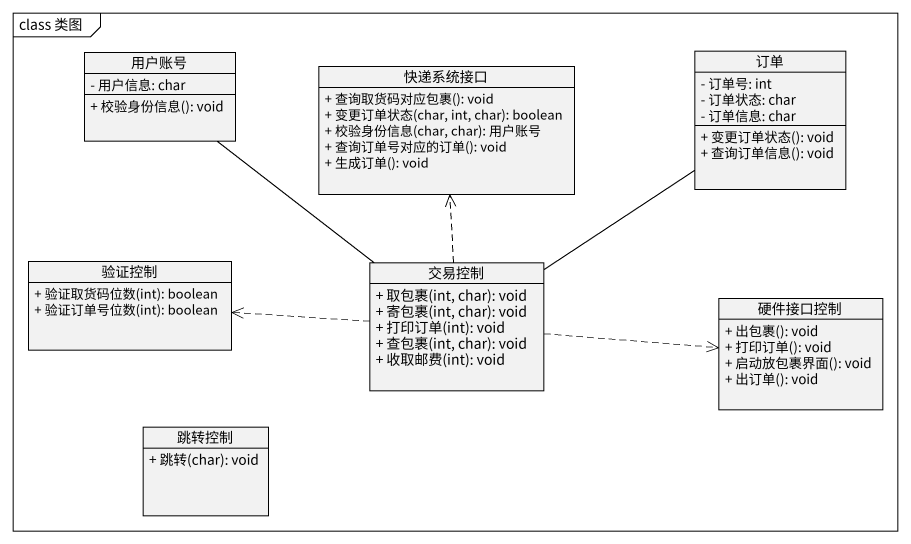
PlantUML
@startuml
mainframe class 类图
hide circle
hide empty members
skinparam classAttributeIconSize 0
class 用户账号 {
  - 用户信息: char
  + 校验身份信息(): void
}
class 快递系统接口 {
  + 查询取货码对应包裹(): void
  + 变更订单状态(char, int, char): boolean
  + 校验身份信息(char, char): 用户账号
  + 查询订单号对应的订单(): void
  + 生成订单(): void
}
class 订单 {
  - 订单号: int
  - 订单状态: char
  - 订单信息: char
  + 变更订单状态(): void
  + 查询订单信息(): void
}
class 验证控制 {
  + 验证取货码位数(int): boolean
  + 验证订单号位数(int): boolean
}
class 交易控制 {
  + 取包裹(int, char): void
  + 寄包裹(int, char): void
  + 打印订单(int): void
  + 查包裹(int, char): void
  + 收取邮费(int): void
}
class 硬件接口控制 {
  + 出包裹(): void
  + 打印订单(): void
  + 启动放包裹界面(): void
  + 出订单(): void
}
class 跳转控制 {
  + 跳转(char): void
}
交易控制 -up- 用户账号
交易控制 .up.> 快递系统接口
交易控制 -up- 订单
交易控制 .left.> 验证控制
交易控制 .right.> 硬件接口控制
@enduml
